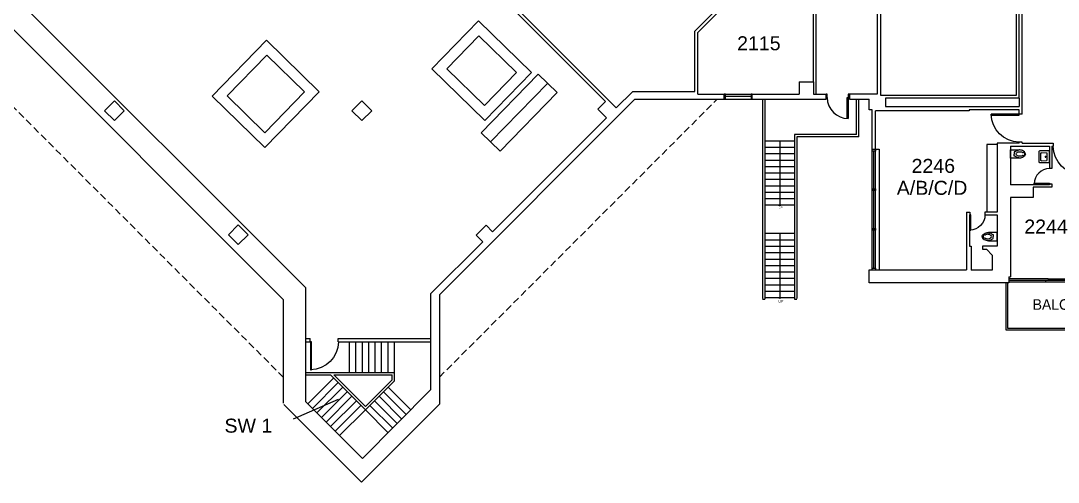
# Model space of a CAD drawing. Header units: inches. Extents: x -1132 to 7533, y -2240 to 4304.
# Drawn here: x 1104 to 2883, y -26 to 764 of the extents above; entities that cross this region are included whole.
import ezdxf

# ---------------------------------------------------------------- set-up
doc = ezdxf.new("R2010")
doc.units = ezdxf.units.IN
doc.header["$LTSCALE"] = 96
doc.header["$MEASUREMENT"] = 0
doc.linetypes.add('DASHED4', pattern=[0.1875, 0.125, -0.0625])
doc.layers.get('0').update_dxf_attribs({"linetype": 'CONTINUOUS'})
for name, color, linetype in [('A-ANNO-ROOM', 4, 'CONTINUOUS'), ('A-ANNO-TEXT', 4, 'CONTINUOUS'), ('A-COLS', 5, 'CONTINUOUS'), ('A-DOOR', 2, 'CONTINUOUS'), ('A-FLOR-CASE', 3, 'CONTINUOUS'), ('A-FLOR-PFIX', 2, 'CONTINUOUS'), ('A-FLOR-STRS', 2, 'CONTINUOUS'), ('A-GLAZ', 2, 'CONTINUOUS'), ('A-GLAZ-SILL', 1, 'CONTINUOUS'), ('A-ROOF-LEVL-MED', 3, 'CONTINUOUS'), ('A-WALL-ABOVE', 8, 'DASHED4'), ('A-WALL-FULL', 6, 'CONTINUOUS')]:
    doc.layers.add(name, color=color, linetype=linetype)
doc.styles.add('ARIAL', font='arial.ttf')
doc.styles.add('PE_Notes', font='ARIALN.TTF')
doc.styles.get("Standard").update_dxf_attribs({"font": 'txt.shx', "width": 0.85})
doc.dimstyles.get("Standard").update_dxf_attribs({"dimtxt": 0.18, "dimasz": 0.18, "dimexe": 0.18, "dimexo": 0.0625, "dimgap": 0.09, "dimtad": 0, "dimtih": 1, "dimtoh": 1, "dimdec": 4, "dimzin": 0, "dimdsep": 46, "dimtxsty": 'Standard', "dimcen": 0.09, "dimadec": 0, "dimazin": 0, "dimtfac": 1, "dimtdec": 4, "dimtofl": 0, "dimtmove": 0, "dimatfit": 3, "dimfxl": 1, "dimtolj": 1, "dimtzin": 0, "dimarcsym": 0})

# ---------------------------------------------------------------- blocks, each defined once
blk = doc.blocks.new('*U29')
for p, q in [((0, 0), (0, 0)), ((48, 0), (48, 0))]:
    blk.add_line(p, q)
blk.add_lwpolyline([(0, 0), (0, -48), (1.75, -48), (1.75, 0)], close=True)
blk.add_arc((0, 0), 48, 270, 0)
blk = doc.blocks.new('*U60')
for p, q in [((0, 0), (0, 0)), ((48, 0), (48, 0))]:
    blk.add_line(p, q)
blk.add_lwpolyline([(0, 0), (0, 48), (1.75, 48), (1.75, 0)], close=True)
blk.add_arc((0, 0), 48, 0, 90)
blk = doc.blocks.new('*U74')
for p, q in [((0, 0), (0, 0)), ((-26, 0), (-26, 0))]:
    blk.add_line(p, q)
blk.add_lwpolyline([(0, 0), (0, -26), (-1.75, -26), (-1.75, 0)], close=True)
blk.add_arc((0, 0), 26, 180, 270)
blk = doc.blocks.new('P2477016')
for p, q in [((-3.6, -23.8), (-3.6, -23.8)), ((-2.5, -21.1), (-2.5, -21.1))]:
    blk.add_line(p, q)
blk.add_lwpolyline([(7, -14.9), (7, 0), (-7, 0), (-7, -14.9)])
for points in [[(0, -25.8, -0.143932), (-2.5, -25, -0.107177), (-4.9, -22.6, -0.077997), (-6.4, -19.2, -0.065232), (-7, -14.9)], [(-6.9, -16.2, -0.074934), (-6.3, -12.6, -0.085426), (-4.9, -9.7, -0.066386), (-3.5, -8.3), (-3.5, -6.7), (0, -6.7)], [(4, -23.7, -0.562484), (3.2, -23.5), (2.4, -21.3, -0.238976), (2.5, -20.9, 0.08035), (3.4, -19, 0.074934), (3.8, -16.2, 0.074934), (3.4, -13.4, 0.085426), (2.4, -11.5, 0.066386), (1.6, -10.6, 0.330534), (-1.7, -10.6, 0.066386), (-2.5, -11.5, 0.085426), (-3.5, -13.4, 0.074934), (-3.9, -16.2, 0.074934), (-3.5, -19, 0.08035), (-2.6, -20.9, -0.238976), (-2.5, -21.3), (-3.3, -23.5, -0.549653), (-4.1, -23.7)], [(6.9, -16.2, 0.074934), (6.3, -12.6, 0.085426), (4.9, -9.7, 0.066386), (3.5, -8.3), (3.5, -6.7), (0, -6.7)], [(0, -25.8, 0.143932), (2.5, -25, 0.107177), (4.9, -22.6, 0.077997), (6.4, -19.2, 0.065232), (7, -14.9)], [(-3, -22.7, 0.063273), (-1.7, -23.8, 0.143932), (0, -24.2)], [(0, -24.2, 0.143932), (1.7, -23.8, 0.059203), (2.9, -22.8)]]:
    blk.add_lwpolyline(points, format="xyb")
blk = doc.blocks.new('*U72')
for p, q in [((0, 0), (0, 0)), ((-48, 0), (-48, 0))]:
    blk.add_line(p, q)
blk.add_lwpolyline([(0, 0), (0, -48), (-1.75, -48), (-1.75, 0)], close=True)
blk.add_arc((0, 0), 48, 180, 270)
blk = doc.blocks.new('*U61')
for p, q in [((0, 0), (0, 0)), ((-36, 0), (-36, 0))]:
    blk.add_line(p, q)
blk.add_lwpolyline([(0, 0), (0, -36), (-1.75, -36), (-1.75, 0)], close=True)
blk.add_arc((0, 0), 36, 180, 270)
blk = doc.blocks.new('LAVHC4')
for p, q in [((-9.5, 0), (9.5, 0)), ((-10, -17.046589), (-10, -0.5)), ((-7.037044, -13.416795), (-6.580252, -5.19453)), ((-5.581791, -4.25), (5.581791, -4.25)), ((-5.539354, -15), (5.539354, -15)), ((7.037044, -13.416795), (6.580252, -5.19453)), ((10, -0.5), (10, -17.046589))]:
    blk.add_line(p, q)
for points in [[(-9.5, 0, 0.065543), (-9.648516, -0.019553, 0.087946), (-9.75, -0.066987, 0.043207), (-9.849429, -0.150571, 0.043207), (-9.933013, -0.25, 0.087946), (-9.980447, -0.351484, 0.065543), (-10, -0.5)], [(10, -0.5, 0.065543), (9.980447, -0.351484, 0.087946), (9.933013, -0.25, 0.043207), (9.849429, -0.150571, 0.043207), (9.75, -0.066987, 0.087946), (9.648516, -0.019553, 0.065543), (9.5, 0)], [(-10, -17.046589, 0.061553), (-9.982606, -17.187347, 0.084107), (-9.940741, -17.282697, 0.039062), (-9.865923, -17.379174, 0.039062), (-9.777011, -17.46284, 0.084107), (-9.686081, -17.513595, 0.061553), (-9.547619, -17.544316)], [(-9.547619, -17.544316, 0.007949), (-5.398899, -17.874775, 0.014949), (-3.186834, -17.949334, 0.000949), (0, -17.955385, 0.000949), (3.186834, -17.949334, 0.014949), (5.398899, -17.874775, 0.007949), (9.547619, -17.544316)], [(-7.037044, -13.416795, 0.050866), (-7.020454, -13.776064, 0.073218), (-6.947859, -14.015861, 0.028563), (-6.762423, -14.357529, 0.050866), (-6.629034, -14.530823, 0.050866), (-6.463406, -14.673619, 0.028563), (-6.132551, -14.877722, 0.073218), (-5.897149, -14.963507, 0.050866), (-5.539354, -15)], [(-5.581791, -4.25, 0.063221), (-5.869829, -4.286566, 0.085725), (-6.065686, -4.374874, 0.040781), (-6.261236, -4.53176, 0.040781), (-6.428729, -4.718307, 0.085725), (-6.527764, -4.908965, 0.063221), (-6.580252, -5.19453)], [(5.539354, -15, 0.050866), (5.897149, -14.963507, 0.073218), (6.132551, -14.877722, 0.028563), (6.463406, -14.673619, 0.050866), (6.629034, -14.530823, 0.050866), (6.762423, -14.357529, 0.028563), (6.947859, -14.015861, 0.073218), (7.020454, -13.776064, 0.050866), (7.037044, -13.416795)], [(6.580252, -5.19453, 0.063221), (6.527764, -4.908965, 0.085725), (6.428729, -4.718307, 0.040781), (6.261236, -4.53176, 0.040781), (6.065686, -4.374874, 0.085725), (5.869829, -4.286566, 0.063221), (5.581791, -4.25)], [(9.547619, -17.544316, 0.061553), (9.686081, -17.513595, 0.084107), (9.777011, -17.46284, 0.039062), (9.865923, -17.379174, 0.039062), (9.940741, -17.282697, 0.084107), (9.982606, -17.187347, 0.061553), (10, -17.046589)]]:
    blk.add_lwpolyline(points, format="xyb")
blk.add_lwpolyline([(0.704769, -7.006515, -0.043661), (0.649519, -7.125, -0.043661), (0.574533, -7.232091, -0.043661), (0.482091, -7.324533, -0.043661), (0.375, -7.399519, -0.043661), (0.256515, -7.454769, -0.043661), (0.130236, -7.488606, -0.043661), (0, -7.5, -0.043661), (-0.130236, -7.488606, -0.043661), (-0.256515, -7.454769, -0.043661), (-0.375, -7.399519, -0.043661), (-0.482091, -7.324533, -0.043661), (-0.574533, -7.232091, -0.043661), (-0.649519, -7.125, -0.043661), (-0.704769, -7.006515, -0.043661), (-0.738606, -6.880236, -0.043661), (-0.75, -6.75, -0.043661), (-0.738606, -6.619764, -0.043661), (-0.704769, -6.493485, -0.043661), (-0.649519, -6.375, -0.043661), (-0.574533, -6.267909, -0.043661), (-0.482091, -6.175467, -0.043661), (-0.375, -6.100481, -0.043661), (-0.256515, -6.045231, -0.043661), (-0.130236, -6.011394, -0.043661), (0, -6, -0.043661), (0.130236, -6.011394, -0.043661), (0.256515, -6.045231, -0.043661), (0.375, -6.100481, -0.043661), (0.482091, -6.175467, -0.043661), (0.574533, -6.267909, -0.043661), (0.649519, -6.375, -0.043661), (0.704769, -6.493485, -0.043661), (0.738606, -6.619764, -0.043661), (0.75, -6.75, -0.043661), (0.738606, -6.880236, -0.043661)], format="xyb", close=True)

msp = doc.modelspace()

# ---------------------------------------------------------------- linework, layer by layer
at = {"layer": 'A-ANNO-ROOM'}
msp.add_line((1648.2, 115.5), (1571, 81.6), dxfattribs=at)
at = {"layer": 'A-COLS'}
for points in [[(1247.4, 610.3), (1264.4, 593.4), (1281.4, 610.3), (1264.4, 627.3)], [(1671.7, 610.3), (1688.7, 593.4), (1705.7, 610.3), (1688.7, 627.3)], [(1460, 397.8), (1477, 380.8), (1493.9, 397.8), (1477, 414.8)]]:
    msp.add_lwpolyline(points, close=True, dxfattribs=at)
for points in [[(1913.1, 402.9), (1901.8, 414.2), (1884.8, 397.2)], [(1884.8, 397.2), (1896.1, 385.9)]]:
    msp.add_lwpolyline(points, dxfattribs=at)
at = {"layer": 'A-DOOR'}
for p, q in [((2486.9, 632.9), (2486.9, 632.4)), ((2522.9, 632.9), (2522.9, 632.4))]:
    msp.add_line(p, q, dxfattribs=at)
for points in [[(2484.9, 632.9), (2486.9, 632.9), (2486.9, 638.9), (2484.9, 638.9)], [(2522.9, 632.9), (2522.9, 596.9), (2521.1, 596.9), (2521.1, 632.9)], [(2522.9, 632.9), (2524.9, 632.9), (2524.9, 638.9), (2522.9, 638.9)]]:
    msp.add_lwpolyline(points, close=True, dxfattribs=at)
msp.add_arc((2522.9, 632.9), 36, 180, 270, dxfattribs=at)
at = {"layer": 'A-FLOR-CASE'}
for p, q in [((2778.5, 552.6), (2760.5, 552.6)), ((2760.5, 552.6), (2760.5, 436.6))]:
    msp.add_line(p, q, dxfattribs=at)
at = {"layer": 'A-FLOR-STRS'}
for p, q in [((2375.8, 629.9), (2375.8, 486.7)), ((2379.8, 629.9), (2379.8, 287.1)), ((2379.8, 629.4), (2379.8, 628.1)), ((2537.1, 569.4), (2537.1, 629.9)), ((2541.1, 565.4), (2541.1, 629.4)), ((2537.1, 569.4), (2431, 569.4)), ((2431, 569.4), (2431, 287.1)), ((2375.8, 558.2), (2375.8, 288.6)), ((2431, 558.2), (2431, 550.3)), ((2541.1, 565.4), (2435, 565.4)), ((2435, 565.4), (2435, 288.6)), ((2375.8, 287.1), (2379.8, 287.1)), ((2431, 287.1), (2435, 287.1)), ((1667.7, 160.6), (1667.7, 214.5)), ((1678.7, 160.6), (1678.7, 214.5)), ((1689.7, 160.6), (1689.7, 214.5)), ((1700.7, 160.6), (1700.7, 214.5)), ((1711.7, 160.6), (1711.7, 214.5)), ((1722.7, 160.6), (1722.7, 214.5)), ((1733.7, 160.6), (1733.7, 214.5)), ((1744.7, 160.6), (1744.7, 214.5)), ((1640.5, 152.1), (1596.4, 107.9)), ((1648.3, 144.3), (1604.1, 100.1)), ((1697.8, 100.4), (1744.7, 147.3)), ((1656.1, 136.5), (1611.9, 92.4)), ((1663.9, 128.7), (1619.7, 84.6)), ((1726.1, 128.7), (1765.1, 89.7)), ((1733.9, 136.5), (1772.8, 97.5)), ((1671.6, 120.9), (1627.5, 76.8)), ((1679.4, 113.2), (1635.2, 69)), ((1710.5, 113.1), (1749.5, 74.1)), ((1718.3, 120.9), (1757.3, 81.9)), ((1687.2, 105.4), (1643, 61.2)), ((1695, 97.6), (1650.8, 53.5)), ((1695, 97.6), (1733.9, 58.6)), ((1702.7, 105.4), (1741.7, 66.4))]:
    msp.add_line(p, q, dxfattribs=at)
for points in [[(2429.4, 558.2), (2381.4, 558.2)], [(2429.4, 547.2), (2381.4, 547.2)], [(2429.4, 536.2), (2381.4, 536.2)], [(2431, 547.2), (2430.9, 547.2)], [(2431, 536.2), (2430.9, 536.2)], [(2429.4, 525.2), (2381.4, 525.2)], [(2431, 525.2), (2430.9, 525.2)], [(2429.4, 514.2), (2381.4, 514.2)], [(2429.4, 503.2), (2381.4, 503.2)], [(2431, 514.2), (2430.9, 514.2)], [(2431, 503.2), (2430.9, 503.2)], [(2429.4, 492.2), (2381.4, 492.2)], [(2429.4, 481.2), (2381.4, 481.2)], [(2431, 492.2), (2430.9, 492.2)], [(2431, 481.2), (2430.9, 481.2)], [(2429.4, 470.2), (2381.4, 470.2)], [(2431, 470.2), (2430.9, 470.2)], [(2429.4, 459.2), (2381.4, 459.2)], [(2429.4, 448.2), (2381.4, 448.2)], [(2431, 459.2), (2430.9, 459.2)], [(2431, 448.2), (2430.9, 448.2)], [(2431, 437.2), (2430.9, 437.2)], [(2429.4, 400.1), (2381.4, 400.1)], [(2429.4, 400.1), (2381.4, 400.1)], [(2431, 400.1), (2430.9, 400.1)], [(2429.4, 388.6), (2381.4, 388.6)], [(2429.4, 377.6), (2381.4, 377.6)], [(2431, 389.1), (2430.9, 389.1)], [(2431, 378.1), (2430.9, 378.1)], [(2429.4, 366.6), (2381.4, 366.6)], [(2431, 367.1), (2430.9, 367.1)], [(2431, 356.1), (2430.9, 356.1)], [(2429.4, 355.6), (2381.4, 355.6)], [(2429.4, 344.6), (2381.4, 344.6)], [(2431, 345.1), (2430.9, 345.1)], [(2429.4, 333.6), (2381.4, 333.6)], [(2429.4, 322.6), (2381.4, 322.6)], [(2431, 334.1), (2430.9, 334.1)], [(2431, 323.1), (2430.9, 323.1)], [(2429.4, 311.6), (2381.4, 311.6)], [(2431, 312.1), (2430.9, 312.1)], [(2379.9, 301.1), (2379.8, 301.1)], [(2379.9, 299.1), (2379.8, 299.1)], [(2429.4, 300.6), (2381.4, 300.6)], [(2429.4, 289.6), (2381.4, 289.6)], [(2431, 301.1), (2430.9, 301.1)], [(2431, 299.1), (2430.9, 299.1)]]:
    msp.add_lwpolyline(points, dxfattribs=at)
for centre in [(2405.4, 448.2), (2405.4, 289.6)]:
    msp.add_circle(centre, 1, dxfattribs=at)
at = {"layer": 'A-GLAZ'}
for p, q in [((2310.4, 629.9), (2310.4, 638.9)), ((2312.4, 638.9), (2356.4, 638.9)), ((2356.4, 634.4), (2312.4, 634.4)), ((2312.4, 629.9), (2356.4, 629.9)), ((2564, 476.4), (2564, 541.2)), ((2567, 476.4), (2567, 541.2)), ((2570, 476.4), (2570, 541.2)), ((2564, 408.5), (2564, 473.4)), ((2567, 408.5), (2567, 473.4)), ((2570, 408.5), (2570, 473.4)), ((2564, 340.4), (2564, 405.5)), ((2567, 340.4), (2567, 405.5)), ((2570, 340.4), (2570, 405.5)), ((2866.1, 322.4), (2798.6, 322.4)), ((2866.1, 322.4), (2866.1, 319.4)), ((2929.6, 319.4), (2798.6, 319.4)), ((2862.1, 316.4), (2862.1, 319.4)), ((2929.6, 316.4), (2862.1, 316.4))]:
    msp.add_line(p, q, dxfattribs=at)
for points in [[(2310.4, 629.9), (2312.4, 629.9), (2312.4, 638.9), (2310.4, 638.9)], [(2356.4, 629.9), (2358.4, 629.9), (2358.4, 638.9), (2356.4, 638.9)]]:
    msp.add_lwpolyline(points, close=True, dxfattribs=at)
at = {"layer": 'A-GLAZ-SILL'}
for p, q in [((2570, 544.2), (2576, 544.2)), ((2576, 544.2), (2576, 337.6)), ((2866.1, 322.4), (2926.6, 322.4)), ((2862.1, 316.4), (2798.6, 316.4))]:
    msp.add_line(p, q, dxfattribs=at)
at = {"layer": 'A-ROOF-LEVL-MED'}
for p, q in [((2793.3, 315.6), (2793.3, 234.7)), ((2796.3, 315.6), (2796.3, 237.7)), ((2793.3, 234.7), (3165, 234.7)), ((2796.3, 237.7), (3165, 237.7))]:
    msp.add_line(p, q, dxfattribs=at)
at = {"layer": 'A-WALL-ABOVE'}
for p, q in [((1554.6, 153.2), (174.4, 1533.3)), ((1821.8, 153.6), (2298.1, 629.9))]:
    msp.add_line(p, q, dxfattribs=at)
at = {"layer": 'A-WALL-FULL'}
for p, q in [((2816.3, 631.9), (2816.3, 1639.4)), ((2821.5, 604.6), (2821.5, 1639.4)), ((1592, 307.2), (340.1, 1559.1)), ((1554.6, 286), (309.2, 1531.4)), ((2811.7, 637.1), (2811.7, 1337.6)), ((2265.1, 744.4), (2447.5, 926.8)), ((2462.8, 845.8), (2462.8, 659.9)), ((2467.8, 638.9), (2467.8, 845.8)), ((2572.8, 841.7), (2572.8, 638.9)), ((2578.1, 841.7), (2578.1, 637.1)), ((1913.4, 819.4), (2106.9, 625.9)), ((1917.8, 822.5), (2125.2, 615)), ((2321.9, 808.6), (2259.9, 746.6)), ((1809.1, 682), (1889.1, 764.3)), ((1889.1, 764.3), (1979.6, 676)), ((1432.2, 635.5), (1525.4, 731.1)), ((1525.4, 731.1), (1615.9, 642.8)), ((1834.6, 682.3), (1889.4, 738.8)), ((1889.4, 738.8), (1954.1, 675.7)), ((2259.9, 643.4), (2259.9, 746.6)), ((2265.1, 638.9), (2265.1, 744.4)), ((1457.6, 635.8), (1525.7, 705.6)), ((1525.7, 705.6), (1590.4, 642.5)), ((1899.6, 593.7), (1809.1, 682)), ((1899.3, 619.2), (1834.6, 682.3)), ((1991.3, 673.2), (1893.3, 572.7)), ((1954.1, 675.7), (1899.3, 619.2)), ((1979.6, 676), (1899.6, 593.7)), ((2024, 641.4), (1991.3, 673.2)), ((2439.1, 659.9), (2463.4, 659.9)), ((2439.1, 659.7), (2439.1, 638.9)), ((2463.4, 659.9), (2463.4, 638.9)), ((1590.4, 642.5), (1522.3, 572.7)), ((1615.9, 642.8), (1522.7, 547.2)), ((1909.6, 556.8), (2007.7, 657.3)), ((2024, 641.4), (1926, 540.8)), ((2153.6, 643.4), (2125.2, 615)), ((2153.6, 643.4), (2259.9, 643.4)), ((1522.7, 547.2), (1432.2, 635.5)), ((1522.3, 572.7), (1457.6, 635.8)), ((2157.1, 629.9), (1821.8, 294.7)), ((2093.6, 612.7), (2106.9, 625.9)), ((2157.1, 629.9), (2312.4, 629.9)), ((2265.1, 638.9), (2310.4, 638.9)), ((2358.4, 638.9), (2439.1, 638.9)), ((2358.4, 629.9), (2484.9, 629.9)), ((2463.4, 638.9), (2484.9, 638.9)), ((2484.9, 629.9), (2484.9, 638.9)), ((2572.8, 638.9), (2524.9, 638.9)), ((2524.9, 638.9), (2524.9, 629.9)), ((2524.9, 629.9), (2559.1, 629.9)), ((2559.1, 612.1), (2559.1, 629.9)), ((2578.1, 637.1), (2811.7, 637.1)), ((2816.3, 631.9), (2586.8, 631.9)), ((2586.8, 631.9), (2586.8, 617.4)), ((2816.3, 631.9), (2816.3, 617.4)), ((2564, 612.1), (2559.1, 612.1)), ((2564, 541.2), (2564, 612.1)), ((2730.3, 610.1), (2570, 610.1)), ((2570, 541.2), (2570, 610.1)), ((2586.8, 617.4), (2816.3, 617.4)), ((2816.3, 612.1), (2730.3, 612.1)), ((2730.3, 612.1), (2730.3, 610.1)), ((2816.3, 604.6), (2816.3, 612.1)), ((2816.3, 604.6), (2816.3, 612.1)), ((2108.3, 598.1), (1913.1, 402.9)), ((2821.5, 604.6), (2816.3, 604.6)), ((2821.5, 604.6), (2816.3, 604.6)), ((1893.3, 572.7), (1926, 540.8)), ((2816.3, 554.6), (2778.5, 554.6)), ((2778.5, 554.6), (2778.5, 436.6)), ((2821.5, 556.6), (2816.3, 556.6)), ((2816.3, 554.6), (2816.3, 556.6)), ((2821.5, 554.6), (2821.5, 556.6)), ((2821.5, 554.6), (2874.6, 554.6)), ((2874.6, 554.6), (2874.6, 549.4)), ((2564, 544.2), (2570, 544.2)), ((2570, 541.2), (2564, 541.2)), ((2801.1, 549.4), (2868.1, 549.4)), ((2801.1, 549.4), (2801.1, 483.4)), ((2868.1, 549.4), (2868.1, 511.1)), ((2872.1, 549.4), (2872.1, 511.1)), ((2872.1, 549.4), (2874.6, 549.4)), ((2872.1, 511.1), (2868.1, 511.1)), ((2868.1, 483.4), (2801.1, 483.4)), ((2868.1, 485.1), (2868.1, 483.4)), ((2868.1, 485.1), (2872.1, 485.1)), ((2872.1, 485.1), (2872.1, 479.4)), ((2564, 473.4), (2564, 476.4)), ((2564, 476.4), (2570, 476.4)), ((2570, 473.4), (2564, 473.4)), ((2570, 476.4), (2570, 473.4)), ((2872.1, 479.4), (2840.1, 479.4)), ((2840.1, 479.4), (2840.1, 461.4)), ((2801.1, 461.4), (2801.1, 325.9)), ((2840.1, 461.4), (2801.1, 461.4)), ((2726, 436.6), (2726, 337.6)), ((2726, 436.6), (2731.5, 436.6)), ((2730.8, 431.9), (2730.8, 378.1)), ((2731.5, 431.9), (2730.8, 431.9)), ((2731.5, 436.6), (2731.5, 431.9)), ((2778.5, 436.6), (2757.5, 436.6)), ((2757.5, 436.6), (2757.5, 431.9)), ((2757.5, 431.9), (2778.5, 431.9)), ((2778.5, 431.9), (2778.5, 378.1)), ((2564, 405.5), (2564, 408.5)), ((2564, 408.5), (2570, 408.5)), ((2570, 405.5), (2564, 405.5)), ((2570, 408.5), (2570, 405.5)), ((1896.1, 385.9), (1806.8, 296.6)), ((2730.8, 378.1), (2733.8, 378.1)), ((2733.8, 378.1), (2733.8, 337.1)), ((2778.5, 378.1), (2753.5, 378.1)), ((2753.5, 378.1), (2753.5, 372.9)), ((2753.5, 372.9), (2759.9, 372.9)), ((2759.9, 372.9), (2769.8, 363)), ((2769.8, 363), (2769.8, 336.9)), ((2564, 337.6), (2564, 340.6)), ((2564, 340.6), (2570, 340.6)), ((2570, 340.6), (2570, 337.6)), ((2559.1, 315.6), (2559, 337.6)), ((2559, 337.6), (2726, 337.6)), ((2769.8, 336.9), (2733.8, 336.9)), ((2798.6, 325.9), (2801.1, 325.9)), ((2798.6, 325.9), (2798.6, 315.6)), ((1592, 307.2), (1592, 112.2)), ((2798.6, 315.6), (2559.1, 315.6)), ((1554.6, 109.3), (1554.6, 286)), ((1806.8, 296.6), (1806.8, 131.9)), ((1821.8, 294.7), (1821.8, 107.3)), ((1592, 219.7), (1600.5, 219.7)), ((1592, 214.5), (1600.5, 214.5)), ((1600.5, 214.5), (1600.5, 219.7)), ((1648.5, 219.7), (1806.8, 219.7)), ((1648.5, 214.5), (1648.5, 219.7)), ((1648.5, 214.5), (1806.8, 214.5)), ((1592, 161.5), (1744.7, 161.5)), ((1744.7, 147.3), (1744.7, 161.5)), ((1592, 157.5), (1635.1, 157.5)), ((1695, 97.6), (1635.1, 157.5)), ((1695, 103.3), (1640.7, 157.5)), ((1640.7, 157.5), (1740.7, 157.5)), ((1740.7, 149), (1695, 103.3)), ((1744.7, 147.3), (1695, 97.6)), ((1740.7, 149), (1740.7, 157.5)), ((1689.9, 14.3), (1806.8, 131.9)), ((1688.2, -26.3), (1555.1, 106.8)), ((1592, 112.2), (1689.9, 14.3)), ((1821.8, 107.3), (1688.2, -26.3))]:
    msp.add_line(p, q, dxfattribs=at)
msp.add_lwpolyline([(2093.6, 612.7), (2108.3, 598.1)], dxfattribs=at)
msp.add_lwpolyline([(2564, 544.2), (2570, 544.2), (2570, 541.2), (2564, 541.2)], close=True, dxfattribs=at)

# ---------------------------------------------------------------- block references
at = {"layer": 'A-DOOR', "xscale": -1, "rotation": 90}
msp.add_blockref('*U60', (2816.3, 604.6), dxfattribs=at)
at = {"layer": 'A-DOOR', "xscale": -1}
for name, p in [('*U29', (2922.6, 549.4)), ('*U74', (2731.5, 431.9)), ('*U72', (1600.6, 214.5))]:
    msp.add_blockref(name, p, dxfattribs=at)
at = {"layer": 'A-DOOR', "xscale": 0.7222222222222285, "yscale": 0.7222222222222285, "zscale": 0.7222222222222285, "rotation": 270}
msp.add_blockref('*U61', (2868.1, 485.1), dxfattribs=at)
at = {"layer": 'A-FLOR-PFIX', "xscale": -1}
for name, p, rotation in [('P2477016', (2801.1, 536.1), 90), ('LAVHC4', (2868.1, 531.4), 270)]:
    msp.add_blockref(name, p, dxfattribs=dict(at, rotation=rotation))
at = {"layer": 'A-FLOR-PFIX', "rotation": 270}
msp.add_blockref('P2477016', (2778.5, 394.6), dxfattribs=at)

# ---------------------------------------------------------------- texts
at = {"layer": 'A-ANNO-ROOM', "style": 'ARIAL'}
for s, p in [('2115', (2332.4, 713.9)), ('2246', (2631.6, 503.8)), ('A/B/C/D', (2606.2, 466.2)), ('2244', (2824.9, 399.8)), ('SW 1', (1453.3, 58.6))]:
    msp.add_text(s, height=24, dxfattribs=at).set_placement(p)
at = {"layer": 'A-ANNO-TEXT', "style": 'ARIAL', "width": 0.95}
msp.add_text('BALCONY', height=18, dxfattribs=at).set_placement((2839.3, 269.2))
at = {"layer": 'A-FLOR-STRS', "insert": (2403.6, 444.5), "char_height": 3.5, "attachment_point": 4, "rotation": 360, "style": 'PE_Notes'}
msp.add_mtext('UP', dxfattribs=at)
at = {"layer": 'A-FLOR-STRS', "insert": (2403.2, 286), "char_height": 4.5, "attachment_point": 1, "style": 'PE_Notes'}
msp.add_mtext('UP', dxfattribs=at)

# ---------------------------------------------------------------- leaders
at = {"layer": 'A-FLOR-STRS'}
for points in [[(2405.4, 558.2), (2405.4, 520.5), (2405.4, 448.2)], [(2405.4, 400.1), (2405.4, 362), (2405.4, 289.6)]]:
    msp.add_leader(points, dimstyle='Standard', override={"dimscale": 24, "dimgap": 0.09, "dimtad": 0}, dxfattribs=at)

doc.saveas('drawing.dxf')
